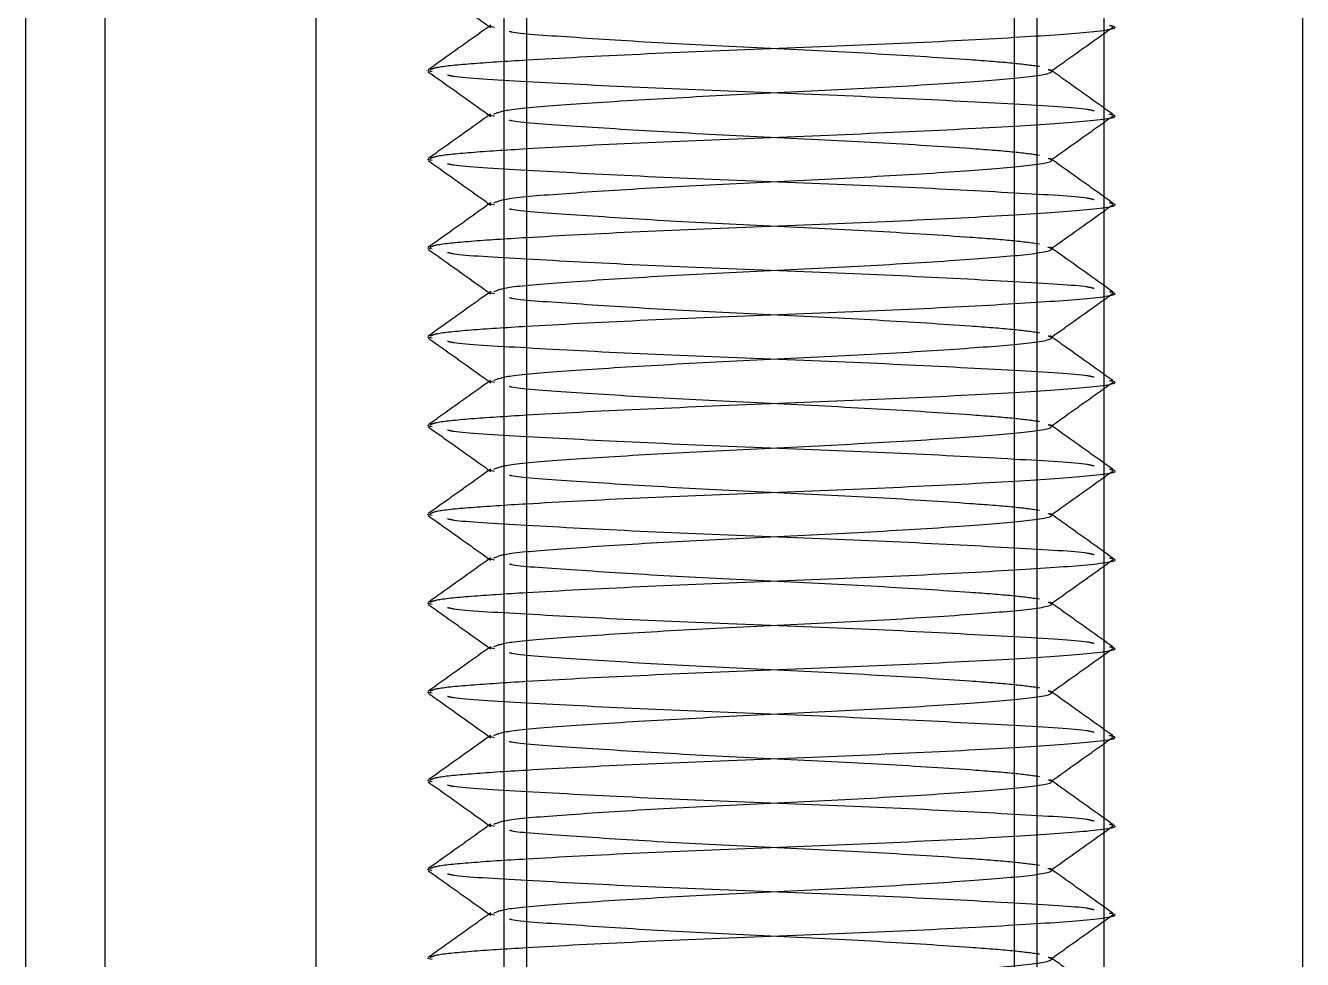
# Model space of a CAD drawing. Header units: metres. Extents: x 0 to 63075, y 0 to 44550.
# Drawn here: x 13729.09 to 13757.86, y 27383.63 to 27404.67 of the extents above; entities that cross this region are included whole.
import ezdxf

# ---------------------------------------------------------------- set-up
doc = ezdxf.new("R2010")
doc.units = ezdxf.units.M
doc.header["$LTSCALE"] = 75
doc.linetypes.add('HIDDEN2', pattern=[4.7625, 3.175, -1.5875])
for name, color, linetype in [('SDM', 7, 'Continuous'), ('SL1', 8, 'Continuous'), ('SL4', 4, 'Continuous'), ('ST1', 7, 'HIDDEN2')]:
    doc.layers.add(name, color=color, linetype=linetype)

# ---------------------------------------------------------------- blocks, each defined once
blk = doc.blocks.new('A$C1d93b9d1')
at = {"layer": 'SL1'}
for p, q in [((5469.577, 3750), (5469.577, 2300.5)), ((5469.577, 3750), (5469.577, 2300.5)), ((5493.877, 3750), (5493.877, 2300.5)), ((5493.877, 3750), (5493.877, 2300.5))]:
    blk.add_line(p, q, dxfattribs=at)
blk = doc.blocks.new('A$C429c7d53')
at = {"layer": 'SL4'}
for p, q in [((14.892, 378.194), (14.892, 86.437)), ((10.135, 378.019), (10.135, 91.194)), ((37.122, 344.397), (37.122, 117.694))]:
    blk.add_line(p, q, dxfattribs=at)
at = {"layer": 'ST1'}
for p, q in [((14.892, 381.194), (14.892, 86.437)), ((37.122, 381.194), (37.122, 81.194)), ((19.135, 121.694), (19.135, 340.694)), ((19.635, 340.694), (19.635, 121.694)), ((30.635, 121.694), (30.635, 340.694)), ((31.135, 340.694), (31.135, 121.694)), ((18.915, 314.562), (18.814, 314.589)), ((17.515, 313.566), (17.408, 313.589)), ((18.915, 312.562), (18.814, 312.589)), ((17.515, 311.566), (17.408, 311.589)), ((18.915, 310.562), (18.814, 310.589)), ((17.515, 309.566), (17.408, 309.589)), ((18.915, 308.562), (18.814, 308.589)), ((17.515, 307.566), (17.408, 307.589)), ((18.915, 306.562), (18.814, 306.589)), ((17.515, 305.566), (17.408, 305.589)), ((18.915, 304.562), (18.814, 304.589)), ((17.515, 303.566), (17.408, 303.589)), ((18.915, 302.562), (18.814, 302.589)), ((17.515, 301.566), (17.408, 301.589)), ((18.915, 300.562), (18.814, 300.589)), ((17.515, 299.566), (17.408, 299.589)), ((18.915, 298.562), (18.814, 298.589)), ((17.515, 297.566), (17.408, 297.589)), ((18.915, 296.562), (18.814, 296.589)), ((17.515, 295.566), (17.408, 295.589)), ((18.915, 294.562), (18.814, 294.589)), ((17.515, 293.566), (17.408, 293.589))]:
    blk.add_line(p, q, dxfattribs=at)
for points, knots in [([(17.426, 315.565), (17.661, 315.398), (18.131, 315.063), (18.601, 314.728), (18.836, 314.561)], [0, 0, 0, 0, 0.500089, 1, 1, 1, 1]), ([(18.831, 314.613), (18.596, 314.446), (18.127, 314.111), (17.658, 313.777), (17.423, 313.61)], [0, 0, 0, 0, 0.4999583, 1, 1, 1, 1]), ([(17.466, 313.61), (17.501, 313.629), (17.589, 313.679), (18.318, 313.751), (19.772, 313.845), (22.098, 313.968), (25.136, 314.089), (28.168, 314.209), (30.757, 314.345), (32.389, 314.458), (33.063, 314.552), (32.805, 314.602), (32.771, 314.608)], [0, 0, 0, 0, 0.055573, 0.142553, 0.229074, 0.356478, 0.480628, 0.604778, 0.732181, 0.854555, 0.980855, 1, 1, 1, 1]), ([(31.45, 313.573), (31.684, 313.741), (32.153, 314.075), (32.623, 314.409), (32.857, 314.576)], [0, 0, 0, 0, 0.499967, 1, 1, 1, 1]), ([(31.195, 313.683), (31.012, 313.708), (30.646, 313.759), (29.468, 313.848), (27.621, 313.968), (25.139, 314.089), (22.633, 314.209), (20.614, 314.346), (19.43, 314.422), (19.269, 314.469), (19.254, 314.473)], [0, 0, 0, 0, 0.098651, 0.197725, 0.357803, 0.513786, 0.669769, 0.829847, 0.983594, 1, 1, 1, 1]), ([(17.426, 313.565), (17.661, 313.398), (18.131, 313.063), (18.601, 312.728), (18.836, 312.561)], [0, 0, 0, 0, 0.500089, 1, 1, 1, 1]), ([(32.429, 312.682), (32.384, 312.694), (32.181, 312.748), (30.682, 312.831), (28.187, 312.968), (25.135, 313.089), (22.082, 313.209), (19.591, 313.346), (18.1, 313.428), (17.898, 313.481), (17.857, 313.492)], [0, 0, 0, 0, 0.043096, 0.193298, 0.349673, 0.502056, 0.654439, 0.810815, 0.961016, 1, 1, 1, 1]), ([(18.902, 312.612), (18.987, 312.648), (19.171, 312.726), (20.569, 312.832), (22.645, 312.968), (25.137, 313.089), (27.617, 313.209), (29.729, 313.345), (31.089, 313.458), (31.58, 313.553), (31.416, 313.604), (31.391, 313.612)], [0, 0, 0, 0, 0.103426, 0.225711, 0.353032, 0.477096, 0.60116, 0.728481, 0.850766, 0.976983, 1, 1, 1, 1]), ([(32.849, 312.608), (32.614, 312.776), (32.144, 313.111), (31.674, 313.446), (31.439, 313.613)], [0, 0, 0, 0, 0.500092, 1, 1, 1, 1]), ([(18.831, 312.613), (18.596, 312.446), (18.127, 312.111), (17.658, 311.777), (17.423, 311.61)], [0, 0, 0, 0, 0.499958, 1, 1, 1, 1]), ([(17.466, 311.61), (17.501, 311.629), (17.589, 311.679), (18.318, 311.751), (19.772, 311.845), (22.098, 311.968), (25.136, 312.089), (28.168, 312.209), (30.757, 312.345), (32.389, 312.458), (33.063, 312.552), (32.805, 312.602), (32.771, 312.608)], [0, 0, 0, 0, 0.055573, 0.142553, 0.229074, 0.356478, 0.480628, 0.604778, 0.732181, 0.854555, 0.980855, 1, 1, 1, 1]), ([(31.195, 311.683), (31.012, 311.708), (30.646, 311.759), (29.468, 311.848), (27.621, 311.968), (25.139, 312.089), (22.633, 312.209), (20.614, 312.346), (19.43, 312.422), (19.269, 312.469), (19.254, 312.473)], [0, 0, 0, 0, 0.098651, 0.197725, 0.357803, 0.513786, 0.669769, 0.829847, 0.983594, 1, 1, 1, 1]), ([(31.45, 311.573), (31.684, 311.741), (32.153, 312.075), (32.623, 312.409), (32.857, 312.576)], [0, 0, 0, 0, 0.4999673, 1, 1, 1, 1]), ([(18.902, 310.612), (18.987, 310.648), (19.171, 310.726), (20.569, 310.832), (22.645, 310.968), (25.137, 311.089), (27.617, 311.209), (29.729, 311.345), (31.089, 311.458), (31.58, 311.553), (31.416, 311.604), (31.391, 311.612)], [0, 0, 0, 0, 0.1034259, 0.2257113, 0.3530321, 0.4770962, 0.6011602, 0.728481, 0.8507664, 0.976983, 1, 1, 1, 1]), ([(32.849, 310.608), (32.614, 310.776), (32.144, 311.111), (31.674, 311.446), (31.439, 311.613)], [0, 0, 0, 0, 0.500092, 1, 1, 1, 1]), ([(17.426, 311.565), (17.661, 311.398), (18.131, 311.063), (18.601, 310.728), (18.836, 310.561)], [0, 0, 0, 0, 0.5000892, 1, 1, 1, 1]), ([(32.429, 310.682), (32.384, 310.694), (32.181, 310.748), (30.682, 310.831), (28.187, 310.968), (25.135, 311.089), (22.082, 311.209), (19.591, 311.346), (18.1, 311.428), (17.898, 311.481), (17.857, 311.492)], [0, 0, 0, 0, 0.043096, 0.193298, 0.349673, 0.502056, 0.654439, 0.810815, 0.961016, 1, 1, 1, 1]), ([(18.831, 310.613), (18.596, 310.446), (18.127, 310.111), (17.658, 309.777), (17.423, 309.61)], [0, 0, 0, 0, 0.499958, 1, 1, 1, 1]), ([(17.466, 309.61), (17.501, 309.629), (17.589, 309.679), (18.318, 309.751), (19.772, 309.845), (22.098, 309.968), (25.136, 310.089), (28.168, 310.209), (30.757, 310.345), (32.389, 310.458), (33.063, 310.552), (32.805, 310.602), (32.771, 310.608)], [0, 0, 0, 0, 0.055573, 0.142553, 0.229074, 0.356478, 0.480628, 0.604778, 0.732181, 0.854555, 0.980855, 1, 1, 1, 1]), ([(31.195, 309.683), (31.012, 309.708), (30.646, 309.759), (29.468, 309.848), (27.621, 309.968), (25.139, 310.089), (22.633, 310.209), (20.614, 310.346), (19.43, 310.422), (19.269, 310.469), (19.254, 310.473)], [0, 0, 0, 0, 0.098651, 0.197725, 0.357803, 0.513786, 0.669769, 0.829847, 0.983594, 1, 1, 1, 1]), ([(31.45, 309.573), (31.684, 309.741), (32.153, 310.075), (32.623, 310.409), (32.857, 310.576)], [0, 0, 0, 0, 0.499967, 1, 1, 1, 1]), ([(18.902, 308.612), (18.987, 308.648), (19.171, 308.726), (20.569, 308.832), (22.645, 308.968), (25.137, 309.089), (27.617, 309.209), (29.729, 309.345), (31.089, 309.458), (31.58, 309.553), (31.416, 309.604), (31.391, 309.612)], [0, 0, 0, 0, 0.103426, 0.225711, 0.353032, 0.477096, 0.60116, 0.728481, 0.850766, 0.976983, 1, 1, 1, 1]), ([(32.849, 308.608), (32.614, 308.776), (32.144, 309.111), (31.674, 309.446), (31.439, 309.613)], [0, 0, 0, 0, 0.500092, 1, 1, 1, 1]), ([(17.426, 309.565), (17.661, 309.398), (18.131, 309.063), (18.601, 308.728), (18.836, 308.561)], [0, 0, 0, 0, 0.500089, 1, 1, 1, 1]), ([(32.429, 308.682), (32.384, 308.694), (32.181, 308.748), (30.682, 308.831), (28.187, 308.968), (25.135, 309.089), (22.082, 309.209), (19.591, 309.346), (18.1, 309.428), (17.898, 309.481), (17.857, 309.492)], [0, 0, 0, 0, 0.043096, 0.193298, 0.349673, 0.502056, 0.654439, 0.810815, 0.961016, 1, 1, 1, 1]), ([(18.831, 308.613), (18.596, 308.446), (18.127, 308.111), (17.658, 307.777), (17.423, 307.61)], [0, 0, 0, 0, 0.499958, 1, 1, 1, 1]), ([(17.466, 307.61), (17.501, 307.629), (17.589, 307.679), (18.318, 307.751), (19.772, 307.845), (22.098, 307.968), (25.136, 308.089), (28.168, 308.209), (30.757, 308.345), (32.389, 308.458), (33.063, 308.552), (32.805, 308.602), (32.771, 308.608)], [0, 0, 0, 0, 0.055573, 0.142553, 0.229074, 0.356478, 0.480628, 0.604778, 0.732181, 0.854555, 0.980855, 1, 1, 1, 1]), ([(31.195, 307.683), (31.012, 307.708), (30.646, 307.759), (29.468, 307.848), (27.621, 307.968), (25.139, 308.089), (22.633, 308.209), (20.614, 308.346), (19.43, 308.422), (19.269, 308.469), (19.254, 308.473)], [0, 0, 0, 0, 0.098651, 0.197725, 0.357803, 0.513786, 0.669769, 0.829847, 0.983594, 1, 1, 1, 1]), ([(31.45, 307.573), (31.684, 307.741), (32.153, 308.075), (32.623, 308.409), (32.857, 308.576)], [0, 0, 0, 0, 0.499967, 1, 1, 1, 1]), ([(18.902, 306.612), (18.987, 306.648), (19.171, 306.726), (20.569, 306.832), (22.645, 306.968), (25.137, 307.089), (27.617, 307.209), (29.729, 307.345), (31.089, 307.458), (31.58, 307.553), (31.416, 307.604), (31.391, 307.612)], [0, 0, 0, 0, 0.103426, 0.225711, 0.353032, 0.477096, 0.60116, 0.728481, 0.850766, 0.976983, 1, 1, 1, 1]), ([(32.849, 306.608), (32.614, 306.776), (32.144, 307.111), (31.674, 307.446), (31.439, 307.613)], [0, 0, 0, 0, 0.500092, 1, 1, 1, 1]), ([(17.426, 307.565), (17.661, 307.398), (18.131, 307.063), (18.601, 306.728), (18.836, 306.561)], [0, 0, 0, 0, 0.5000892, 1, 1, 1, 1]), ([(32.429, 306.682), (32.384, 306.694), (32.181, 306.748), (30.682, 306.831), (28.187, 306.968), (25.135, 307.089), (22.082, 307.209), (19.591, 307.346), (18.1, 307.428), (17.898, 307.481), (17.857, 307.492)], [0, 0, 0, 0, 0.043096, 0.193298, 0.349673, 0.502056, 0.654439, 0.810815, 0.961016, 1, 1, 1, 1]), ([(18.831, 306.613), (18.596, 306.446), (18.127, 306.111), (17.658, 305.777), (17.423, 305.61)], [0, 0, 0, 0, 0.4999583, 1, 1, 1, 1]), ([(17.466, 305.61), (17.501, 305.629), (17.589, 305.679), (18.318, 305.751), (19.772, 305.845), (22.098, 305.968), (25.136, 306.089), (28.168, 306.209), (30.757, 306.345), (32.389, 306.458), (33.063, 306.552), (32.805, 306.602), (32.771, 306.608)], [0, 0, 0, 0, 0.055573, 0.142553, 0.229074, 0.356478, 0.480628, 0.604778, 0.732181, 0.854555, 0.980855, 1, 1, 1, 1]), ([(31.195, 305.683), (31.012, 305.708), (30.646, 305.759), (29.468, 305.848), (27.621, 305.968), (25.139, 306.089), (22.633, 306.209), (20.614, 306.346), (19.43, 306.422), (19.269, 306.469), (19.254, 306.473)], [0, 0, 0, 0, 0.098651, 0.197725, 0.357803, 0.513786, 0.669769, 0.829847, 0.983594, 1, 1, 1, 1]), ([(31.45, 305.573), (31.684, 305.741), (32.153, 306.075), (32.623, 306.409), (32.857, 306.576)], [0, 0, 0, 0, 0.4999673, 1, 1, 1, 1]), ([(17.426, 305.565), (17.661, 305.398), (18.131, 305.063), (18.601, 304.728), (18.836, 304.561)], [0, 0, 0, 0, 0.5000892, 1, 1, 1, 1]), ([(18.902, 304.612), (18.987, 304.648), (19.171, 304.726), (20.569, 304.832), (22.645, 304.968), (25.137, 305.089), (27.617, 305.209), (29.729, 305.345), (31.089, 305.458), (31.58, 305.553), (31.416, 305.604), (31.391, 305.612)], [0, 0, 0, 0, 0.103426, 0.225711, 0.353032, 0.477096, 0.60116, 0.728481, 0.850766, 0.976983, 1, 1, 1, 1]), ([(32.849, 304.608), (32.614, 304.776), (32.144, 305.111), (31.674, 305.446), (31.439, 305.613)], [0, 0, 0, 0, 0.500092, 1, 1, 1, 1]), ([(32.429, 304.682), (32.384, 304.694), (32.181, 304.748), (30.682, 304.831), (28.187, 304.968), (25.135, 305.089), (22.082, 305.209), (19.591, 305.346), (18.1, 305.428), (17.898, 305.481), (17.857, 305.492)], [0, 0, 0, 0, 0.043096, 0.193298, 0.349673, 0.502056, 0.654439, 0.810815, 0.961016, 1, 1, 1, 1]), ([(18.831, 304.613), (18.596, 304.446), (18.127, 304.111), (17.658, 303.777), (17.423, 303.61)], [0, 0, 0, 0, 0.499958, 1, 1, 1, 1]), ([(17.466, 303.61), (17.501, 303.629), (17.589, 303.679), (18.318, 303.751), (19.772, 303.845), (22.098, 303.968), (25.136, 304.089), (28.168, 304.209), (30.757, 304.345), (32.389, 304.458), (33.063, 304.552), (32.805, 304.602), (32.771, 304.608)], [0, 0, 0, 0, 0.055573, 0.142553, 0.229074, 0.356478, 0.480628, 0.604778, 0.732181, 0.854555, 0.980855, 1, 1, 1, 1]), ([(31.195, 303.683), (31.012, 303.708), (30.646, 303.759), (29.468, 303.848), (27.621, 303.968), (25.139, 304.089), (22.633, 304.209), (20.614, 304.346), (19.43, 304.422), (19.269, 304.469), (19.254, 304.473)], [0, 0, 0, 0, 0.098651, 0.197725, 0.357803, 0.513786, 0.669769, 0.829847, 0.983594, 1, 1, 1, 1]), ([(31.45, 303.573), (31.684, 303.741), (32.153, 304.075), (32.623, 304.409), (32.857, 304.576)], [0, 0, 0, 0, 0.499967, 1, 1, 1, 1]), ([(17.426, 303.565), (17.661, 303.398), (18.131, 303.063), (18.601, 302.728), (18.836, 302.561)], [0, 0, 0, 0, 0.5000892, 1, 1, 1, 1]), ([(18.902, 302.612), (18.987, 302.648), (19.171, 302.726), (20.569, 302.832), (22.645, 302.968), (25.137, 303.089), (27.617, 303.209), (29.729, 303.345), (31.089, 303.458), (31.58, 303.553), (31.416, 303.604), (31.391, 303.612)], [0, 0, 0, 0, 0.103426, 0.225711, 0.353032, 0.477096, 0.60116, 0.728481, 0.850766, 0.976983, 1, 1, 1, 1]), ([(32.849, 302.608), (32.614, 302.776), (32.144, 303.111), (31.674, 303.446), (31.439, 303.613)], [0, 0, 0, 0, 0.500092, 1, 1, 1, 1]), ([(32.429, 302.682), (32.384, 302.694), (32.181, 302.748), (30.682, 302.831), (28.187, 302.968), (25.135, 303.089), (22.082, 303.209), (19.591, 303.346), (18.1, 303.428), (17.898, 303.481), (17.857, 303.492)], [0, 0, 0, 0, 0.043096, 0.193298, 0.349673, 0.502056, 0.654439, 0.810815, 0.961016, 1, 1, 1, 1]), ([(18.831, 302.613), (18.596, 302.446), (18.127, 302.111), (17.658, 301.777), (17.423, 301.61)], [0, 0, 0, 0, 0.499958, 1, 1, 1, 1]), ([(17.466, 301.61), (17.501, 301.629), (17.589, 301.679), (18.318, 301.751), (19.772, 301.845), (22.098, 301.968), (25.136, 302.089), (28.168, 302.209), (30.757, 302.345), (32.389, 302.458), (33.063, 302.552), (32.805, 302.602), (32.771, 302.608)], [0, 0, 0, 0, 0.055573, 0.142553, 0.229074, 0.356478, 0.480628, 0.604778, 0.732181, 0.854555, 0.980855, 1, 1, 1, 1]), ([(31.195, 301.683), (31.012, 301.708), (30.646, 301.759), (29.468, 301.848), (27.621, 301.968), (25.139, 302.089), (22.633, 302.209), (20.614, 302.346), (19.43, 302.422), (19.269, 302.469), (19.254, 302.473)], [0, 0, 0, 0, 0.098651, 0.197725, 0.357803, 0.513786, 0.669769, 0.829847, 0.983594, 1, 1, 1, 1]), ([(31.45, 301.573), (31.684, 301.741), (32.153, 302.075), (32.623, 302.409), (32.857, 302.576)], [0, 0, 0, 0, 0.4999673, 1, 1, 1, 1]), ([(17.426, 301.565), (17.661, 301.398), (18.131, 301.063), (18.601, 300.728), (18.836, 300.561)], [0, 0, 0, 0, 0.500089, 1, 1, 1, 1]), ([(18.902, 300.612), (18.987, 300.648), (19.171, 300.726), (20.569, 300.832), (22.645, 300.968), (25.137, 301.089), (27.617, 301.209), (29.729, 301.345), (31.089, 301.458), (31.58, 301.553), (31.416, 301.604), (31.391, 301.612)], [0, 0, 0, 0, 0.103426, 0.225711, 0.353032, 0.477096, 0.60116, 0.728481, 0.850766, 0.976983, 1, 1, 1, 1]), ([(32.849, 300.608), (32.614, 300.776), (32.144, 301.111), (31.674, 301.446), (31.439, 301.613)], [0, 0, 0, 0, 0.500092, 1, 1, 1, 1]), ([(32.429, 300.682), (32.384, 300.694), (32.181, 300.748), (30.682, 300.831), (28.187, 300.968), (25.135, 301.089), (22.082, 301.209), (19.591, 301.346), (18.1, 301.428), (17.898, 301.481), (17.857, 301.492)], [0, 0, 0, 0, 0.043096, 0.193298, 0.349673, 0.502056, 0.654439, 0.810815, 0.961016, 1, 1, 1, 1]), ([(18.831, 300.613), (18.596, 300.446), (18.127, 300.111), (17.658, 299.777), (17.423, 299.61)], [0, 0, 0, 0, 0.499958, 1, 1, 1, 1]), ([(17.466, 299.61), (17.501, 299.629), (17.589, 299.679), (18.318, 299.751), (19.772, 299.845), (22.098, 299.968), (25.136, 300.089), (28.168, 300.209), (30.757, 300.345), (32.389, 300.458), (33.063, 300.552), (32.805, 300.602), (32.771, 300.608)], [0, 0, 0, 0, 0.055573, 0.142553, 0.229074, 0.356478, 0.480628, 0.604778, 0.732181, 0.854555, 0.980855, 1, 1, 1, 1]), ([(31.195, 299.683), (31.012, 299.708), (30.646, 299.759), (29.468, 299.848), (27.621, 299.968), (25.139, 300.089), (22.633, 300.209), (20.614, 300.346), (19.43, 300.422), (19.269, 300.469), (19.254, 300.473)], [0, 0, 0, 0, 0.098651, 0.197725, 0.357803, 0.513786, 0.669769, 0.829847, 0.983594, 1, 1, 1, 1]), ([(31.45, 299.573), (31.684, 299.741), (32.153, 300.075), (32.623, 300.409), (32.857, 300.576)], [0, 0, 0, 0, 0.4999673, 1, 1, 1, 1]), ([(17.426, 299.565), (17.661, 299.398), (18.131, 299.063), (18.601, 298.728), (18.836, 298.561)], [0, 0, 0, 0, 0.5000892, 1, 1, 1, 1]), ([(18.902, 298.612), (18.987, 298.648), (19.171, 298.726), (20.569, 298.832), (22.645, 298.968), (25.137, 299.089), (27.617, 299.209), (29.729, 299.345), (31.089, 299.458), (31.58, 299.553), (31.416, 299.604), (31.391, 299.612)], [0, 0, 0, 0, 0.103426, 0.225711, 0.353032, 0.477096, 0.60116, 0.728481, 0.850766, 0.976983, 1, 1, 1, 1]), ([(32.849, 298.608), (32.614, 298.776), (32.144, 299.111), (31.674, 299.446), (31.439, 299.613)], [0, 0, 0, 0, 0.500092, 1, 1, 1, 1]), ([(32.429, 298.682), (32.384, 298.694), (32.181, 298.748), (30.682, 298.831), (28.187, 298.968), (25.135, 299.089), (22.082, 299.209), (19.591, 299.346), (18.1, 299.428), (17.898, 299.481), (17.857, 299.492)], [0, 0, 0, 0, 0.043096, 0.193298, 0.349673, 0.502056, 0.654439, 0.810815, 0.961016, 1, 1, 1, 1]), ([(18.831, 298.613), (18.596, 298.446), (18.127, 298.111), (17.658, 297.777), (17.423, 297.61)], [0, 0, 0, 0, 0.499958, 1, 1, 1, 1]), ([(17.466, 297.61), (17.501, 297.629), (17.589, 297.679), (18.318, 297.751), (19.772, 297.845), (22.098, 297.968), (25.136, 298.089), (28.168, 298.209), (30.757, 298.345), (32.389, 298.458), (33.063, 298.552), (32.805, 298.602), (32.771, 298.608)], [0, 0, 0, 0, 0.055573, 0.142553, 0.229074, 0.356478, 0.480628, 0.604778, 0.732181, 0.854555, 0.980855, 1, 1, 1, 1]), ([(31.195, 297.683), (31.012, 297.708), (30.646, 297.759), (29.468, 297.848), (27.621, 297.968), (25.139, 298.089), (22.633, 298.209), (20.614, 298.346), (19.43, 298.422), (19.269, 298.469), (19.254, 298.473)], [0, 0, 0, 0, 0.098651, 0.197725, 0.357803, 0.513786, 0.669769, 0.829847, 0.983594, 1, 1, 1, 1]), ([(31.45, 297.573), (31.684, 297.741), (32.153, 298.075), (32.623, 298.409), (32.857, 298.576)], [0, 0, 0, 0, 0.4999673, 1, 1, 1, 1]), ([(17.426, 297.565), (17.661, 297.398), (18.131, 297.063), (18.601, 296.728), (18.836, 296.561)], [0, 0, 0, 0, 0.500089, 1, 1, 1, 1]), ([(18.902, 296.612), (18.987, 296.648), (19.171, 296.726), (20.569, 296.832), (22.645, 296.968), (25.137, 297.089), (27.617, 297.209), (29.729, 297.345), (31.089, 297.458), (31.58, 297.553), (31.416, 297.604), (31.391, 297.612)], [0, 0, 0, 0, 0.103426, 0.225711, 0.353032, 0.477096, 0.60116, 0.728481, 0.850766, 0.976983, 1, 1, 1, 1]), ([(32.849, 296.608), (32.614, 296.776), (32.144, 297.111), (31.674, 297.446), (31.439, 297.613)], [0, 0, 0, 0, 0.500092, 1, 1, 1, 1]), ([(32.429, 296.682), (32.384, 296.694), (32.181, 296.748), (30.682, 296.831), (28.187, 296.968), (25.135, 297.089), (22.082, 297.209), (19.591, 297.346), (18.1, 297.428), (17.898, 297.481), (17.857, 297.492)], [0, 0, 0, 0, 0.043096, 0.193298, 0.349673, 0.502056, 0.654439, 0.810815, 0.961016, 1, 1, 1, 1]), ([(18.831, 296.613), (18.596, 296.446), (18.127, 296.111), (17.658, 295.777), (17.423, 295.61)], [0, 0, 0, 0, 0.499958, 1, 1, 1, 1]), ([(17.466, 295.61), (17.501, 295.629), (17.589, 295.679), (18.318, 295.751), (19.772, 295.845), (22.098, 295.968), (25.136, 296.089), (28.168, 296.209), (30.757, 296.345), (32.389, 296.458), (33.063, 296.552), (32.805, 296.602), (32.771, 296.608)], [0, 0, 0, 0, 0.055573, 0.142553, 0.229074, 0.356478, 0.480628, 0.604778, 0.732181, 0.854555, 0.980855, 1, 1, 1, 1]), ([(31.195, 295.683), (31.012, 295.708), (30.646, 295.759), (29.468, 295.848), (27.621, 295.968), (25.139, 296.089), (22.633, 296.209), (20.614, 296.346), (19.43, 296.422), (19.269, 296.469), (19.254, 296.473)], [0, 0, 0, 0, 0.098651, 0.197725, 0.357803, 0.513786, 0.669769, 0.829847, 0.983594, 1, 1, 1, 1]), ([(31.45, 295.573), (31.684, 295.741), (32.153, 296.075), (32.623, 296.409), (32.857, 296.576)], [0, 0, 0, 0, 0.4999673, 1, 1, 1, 1]), ([(17.426, 295.565), (17.661, 295.398), (18.131, 295.063), (18.601, 294.728), (18.836, 294.561)], [0, 0, 0, 0, 0.500089, 1, 1, 1, 1]), ([(18.902, 294.612), (18.987, 294.648), (19.171, 294.726), (20.569, 294.832), (22.645, 294.968), (25.137, 295.089), (27.617, 295.209), (29.729, 295.345), (31.089, 295.458), (31.58, 295.553), (31.416, 295.604), (31.391, 295.612)], [0, 0, 0, 0, 0.103426, 0.225711, 0.353032, 0.477096, 0.60116, 0.728481, 0.850766, 0.976983, 1, 1, 1, 1]), ([(32.849, 294.608), (32.614, 294.776), (32.144, 295.111), (31.674, 295.446), (31.439, 295.613)], [0, 0, 0, 0, 0.500092, 1, 1, 1, 1]), ([(32.429, 294.682), (32.384, 294.694), (32.181, 294.748), (30.682, 294.831), (28.187, 294.968), (25.135, 295.089), (22.082, 295.209), (19.591, 295.346), (18.1, 295.428), (17.898, 295.481), (17.857, 295.492)], [0, 0, 0, 0, 0.043096, 0.193298, 0.349673, 0.502056, 0.654439, 0.810815, 0.961016, 1, 1, 1, 1]), ([(18.831, 294.613), (18.596, 294.446), (18.127, 294.111), (17.658, 293.777), (17.423, 293.61)], [0, 0, 0, 0, 0.499958, 1, 1, 1, 1]), ([(17.466, 293.61), (17.501, 293.629), (17.589, 293.679), (18.318, 293.751), (19.772, 293.845), (22.098, 293.968), (25.136, 294.089), (28.168, 294.209), (30.757, 294.345), (32.389, 294.458), (33.063, 294.552), (32.805, 294.602), (32.771, 294.608)], [0, 0, 0, 0, 0.055573, 0.142553, 0.229074, 0.356478, 0.480628, 0.604778, 0.732181, 0.854555, 0.980855, 1, 1, 1, 1]), ([(31.195, 293.683), (31.012, 293.708), (30.646, 293.759), (29.468, 293.848), (27.621, 293.968), (25.139, 294.089), (22.633, 294.209), (20.614, 294.346), (19.43, 294.422), (19.269, 294.469), (19.254, 294.473)], [0, 0, 0, 0, 0.098651, 0.197725, 0.357803, 0.513786, 0.669769, 0.829847, 0.983594, 1, 1, 1, 1]), ([(31.45, 293.573), (31.684, 293.741), (32.153, 294.075), (32.623, 294.409), (32.857, 294.576)], [0, 0, 0, 0, 0.4999673, 1, 1, 1, 1]), ([(18.902, 292.612), (18.987, 292.648), (19.171, 292.726), (20.569, 292.832), (22.645, 292.968), (25.137, 293.089), (27.617, 293.209), (29.729, 293.345), (31.089, 293.458), (31.58, 293.553), (31.416, 293.604), (31.391, 293.612)], [0, 0, 0, 0, 0.1034259, 0.2257113, 0.3530321, 0.4770962, 0.6011602, 0.728481, 0.8507664, 0.976983, 1, 1, 1, 1]), ([(32.849, 292.608), (32.614, 292.776), (32.144, 293.111), (31.674, 293.446), (31.439, 293.613)], [0, 0, 0, 0, 0.500092, 1, 1, 1, 1])]:
    blk.add_open_spline(points, degree=3, knots=knots, dxfattribs=at)

msp = doc.modelspace()

# ---------------------------------------------------------------- block references
at = {"layer": 'SDM'}
for name, p in [('A$C1d93b9d1', (8259.513, 24302.833)), ('A$C429c7d53', (13720.74, 27090.066))]:
    msp.add_blockref(name, p, dxfattribs=at)

doc.saveas('drawing.dxf')
